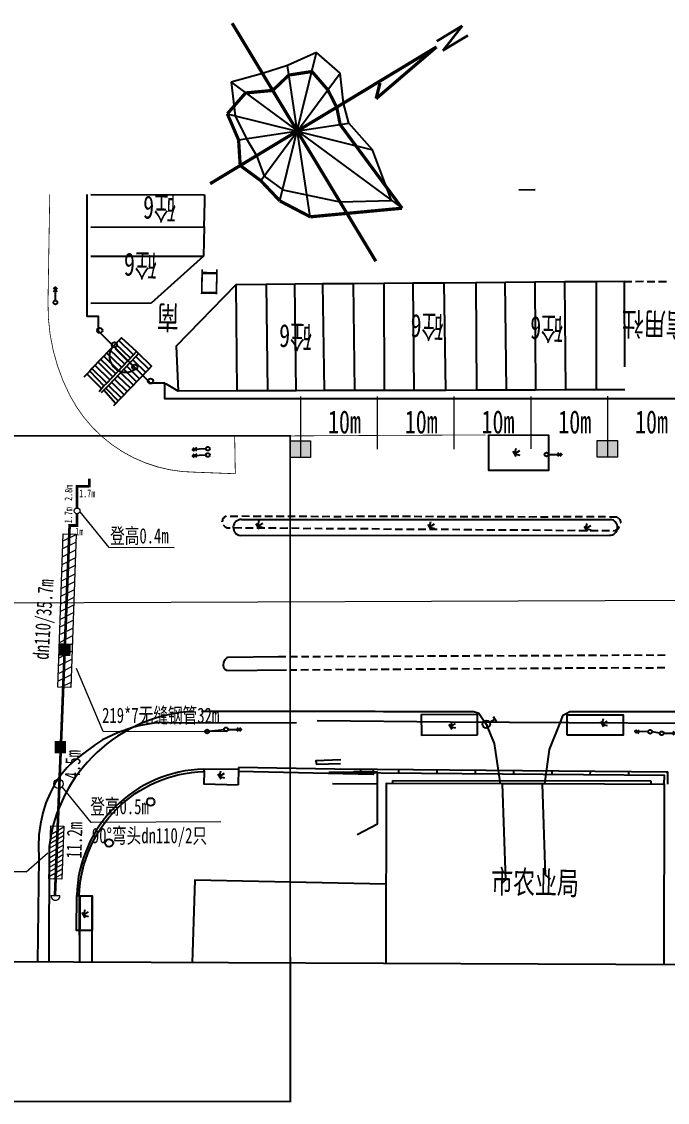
# Model space of a CAD drawing. Header units: millimetres. Extents: x 4615 to 5537, y 271 to 472.
# Drawn here: x 4917.9 to 5002, y 325.1 to 465.8 of the extents above; entities that cross this region are included whole.
import ezdxf
from ezdxf.enums import TextEntityAlignment as Align

# ---------------------------------------------------------------- set-up
doc = ezdxf.new("R2010")
doc.units = ezdxf.units.MM
doc.header["$LTSCALE"] = 1000
for name, pattern in [('6', [2.8, 1.6, -1.2]), ('X22', [10, 6, -1.2, 1.6, -1.2]), ('X5', [3, 2, -1])]:
    doc.linetypes.add(name, pattern=pattern)
doc.layers.get('0').update_dxf_attribs({"color": 6})
for name, color, linetype in [('DLSS', 6, 'Continuous'), ('FRAME', 3, 'Continuous'), ('GXYZ', 6, 'Continuous'), ('JMD', 6, 'Continuous'), ('ZBTZ', 6, 'Continuous'), ('燃气', 5, 'Continuous'), ('道路名称', 6, 'Continuous'), ('零层', 6, 'Continuous')]:
    doc.layers.add(name, color=color, linetype=linetype)
doc.styles.add('ATTR', font='romans.shx', dxfattribs={"width": 0.8, "height": 0.7})
doc.styles.add('HZ1', font='', dxfattribs={"width": 0.7})
doc.styles.get('HZ1').set_extended_font_data('SimSun')
doc.linetypes.add('1161', pattern='A,0,[149,AAA.SHX,S=0.1,R=0,X=0,Y=0],-1.6', length=1.6)

# ---------------------------------------------------------------- blocks, each defined once
blk = doc.blocks.new('gc170')
at = {"linetype": 'Continuous'}
blk.add_circle((0, 0), 0.5, dxfattribs=at)
blk = doc.blocks.new('gc133')
for p, q in [((-1, 0), (1, 0)), ((-0.8, 2.6), (0.8, 2.6)), ((0, 1), (0, 2.6))]:
    blk.add_line(p, q)
blk.add_circle((0, 0), 1)
blk = doc.blocks.new('gc013a')
at = {"linetype": 'Continuous'}
blk.add_line((0.5, 0), (4, 0), dxfattribs=at)
at = {"linetype": 'Continuous', "flags": 128}
for points in [[(2.88, 0.5), (3.38, 0), (2.88, -0.5)], [(3.5, 0.5), (4, 0), (3.5, -0.5)]]:
    blk.add_lwpolyline(points, dxfattribs=at)
blk = doc.blocks.new('gc124')
for p, q in [((-1, 1), (0, 0)), ((-0.8, 0), (0.8, 0)), ((0, 0), (0, 1.6)), ((0, 0), (1, 1))]:
    blk.add_line(p, q)

msp = doc.modelspace()

# ---------------------------------------------------------------- hatches: boundary and pattern name
at = {"layer": '燃气', "lineweight": 15}
for color, points in [(0, [(4952.9, 409.04), (4955.55, 409.04), (4955.55, 411.22), (4952.9, 411.22)]), (2, [(4992.9, 409.08), (4995.55, 409.08), (4995.55, 411.25), (4992.9, 411.25)])]:
    msp.add_hatch(color=color, dxfattribs=at).paths.add_polyline_path(points)

# ---------------------------------------------------------------- linework, layer by layer
at = {"color": 0, "linetype": 'Continuous'}
msp.add_line((5381.42, 341.48), (4614.57, 344.56), dxfattribs=at)
at = {"layer": 'DLSS', "color": 0, "linetype": 'Continuous', "flags": 128}
msp.add_lwpolyline([(4921.58, 443.33, 0.1, 0.1, 0), (4921.35, 429.26, 0.1, 0.1, 0.125047), (4924.23, 417.08, 0.1, 0.1, 0.278008), (4940.54, 407.14, 0.1, 0.1, 0), (4945.75, 406.94, 0.1, 0.1, 0), (4945.67, 411.83, 0.1, 0.1, 0), (4978.38, 412, 0, 0, 0)], format="xyseb", dxfattribs=at)
at = {"layer": 'FRAME', "color": 0, "const_width": 0.225}
msp.add_lwpolyline([(4952.9, 411.87), (4890.54, 411.86), (4890.56, 325.18), (4952.92, 325.2)], close=True, dxfattribs=at)
msp.add_lwpolyline([(4952.9, 411.87), (4890.54, 411.86), (4890.56, 325.18), (4952.92, 325.2)], close=True, dxfattribs=at)
at = {"layer": 'JMD', "color": 0}
for p, q in [((4941.72, 442.45, 6.09), (4941.67, 439.04, 6.09)), ((4941.68, 439.1, 6.09), (4941.62, 435.29, 6.09)), ((4941.67, 439.04, 6.09), (4941.68, 439.1, 6.09)), ((4941.62, 435.29, 6.09), (4934.78, 429.17, 6.09)), ((4934.78, 429.17, 6.09), (4926.92, 429.13, 6.09)), ((4944.07, 400.74, -59.98), (4944.16, 401.18, -59.98)), ((4944.22, 401.17, -59.98), (4944.39, 401.37, -59.98)), ((4944.45, 401.35, -59.98), (4944.59, 401.44, -59.98)), ((4945.09, 401.43, -59.98), (4946.07, 401.42, -59.98)), ((4946.6, 401.44, -59.98), (4947.59, 401.43, -59.98)), ((4948.08, 401.42, -59.98), (4949.1, 401.43, -59.98)), ((4949.6, 401.43, -59.98), (4950.58, 401.41, -59.98)), ((4951.07, 401.41, -59.98), (4952.1, 401.42, -59.98)), ((4952.59, 401.41, -59.98), (4953.57, 401.4, -59.98)), ((4954.07, 401.4, -59.98), (4955.09, 401.41, -59.98)), ((4955.58, 401.4, -59.98), (4956.57, 401.39, -59.98)), ((4957.06, 401.39, -59.98), (4958.08, 401.4, -59.98)), ((4958.58, 401.39, -59.98), (4959.56, 401.38, -59.98)), ((4960.09, 401.4, -59.98), (4961.08, 401.39, -59.98)), ((4961.55, 401.42, -59.98), (4962.57, 401.43, -59.98)), ((4963.06, 401.42, -59.98), (4964.05, 401.41, -59.98)), ((4964.54, 401.41, -59.98), (4965.56, 401.42, -59.98)), ((4966.06, 401.41, -59.98), (4967.04, 401.4, -59.98)), ((4967.53, 401.4, -59.98), (4968.56, 401.41, -59.98)), ((4969.05, 401.4, -59.98), (4970.03, 401.39, -59.98)), ((4970.53, 401.38, -59.98), (4971.55, 401.4, -59.98)), ((4944.06, 400.68, -59.98), (4944.02, 400.76, -59.98)), ((4944.47, 399.99, -59.98), (4944.22, 400.24, -59.98)), ((4944.68, 399.87, -59.98), (4944.43, 399.97, -59.98)), ((4945.08, 399.86, -59.98), (4944.65, 399.85, -59.98)), ((4946.6, 399.86, -59.98), (4945.61, 399.88, -59.98)), ((4948.07, 399.85, -59.98), (4947.09, 399.86, -59.98)), ((4949.59, 399.85, -59.98), (4948.57, 399.84, -59.98)), ((4951.07, 399.84, -59.98), (4950.08, 399.85, -59.98)), ((4952.58, 399.84, -59.98), (4951.56, 399.83, -59.98)), ((4954.08, 399.79, -59.98), (4953.08, 399.84, -59.98)), ((4955.6, 399.8, -59.98), (4954.57, 399.78, -59.98)), ((4957.08, 399.78, -59.98), (4956.09, 399.79, -59.98)), ((4958.55, 399.76, -59.98), (4957.57, 399.77, -59.98)), ((4960.07, 399.77, -59.98), (4959.08, 399.78, -59.98)), ((4961.55, 399.75, -59.98), (4960.56, 399.76, -59.98)), ((4963.06, 399.76, -59.98), (4962.04, 399.75, -59.98)), ((4964.54, 399.74, -59.98), (4963.55, 399.75, -59.98)), ((4966.08, 399.71, -59.98), (4965.05, 399.7, -59.98)), ((4967.55, 399.69, -59.98), (4966.57, 399.7, -59.98)), ((4969.07, 399.7, -59.98), (4968.05, 399.69, -59.98)), ((4970.55, 399.68, -59.98), (4969.56, 399.69, -59.98)), ((4972.03, 399.67, -59.98), (4971.04, 399.68, -59.98)), ((4951.39, 383.12, -59.98), (4952.35, 383.15, -59.98)), ((4952.85, 383.14, -59.98), (4953.87, 383.15, -59.98)), ((4954.36, 383.15, -59.98), (4955.35, 383.13, -59.98)), ((4955.84, 383.13, -59.98), (4956.86, 383.14, -59.98)), ((4957.35, 383.13, -59.98), (4958.35, 383.18, -59.98)), ((4958.85, 383.18, -59.98), (4959.83, 383.17, -59.98)), ((4960.33, 383.16, -59.98), (4961.35, 383.17, -59.98)), ((4961.84, 383.16, -59.98), (4962.86, 383.18, -59.98)), ((4963.35, 383.17, -59.98), (4964.32, 383.2, -59.98)), ((4964.81, 383.19, -59.98), (4965.83, 383.2, -59.98)), ((4966.33, 383.2, -59.98), (4967.35, 383.21, -59.98)), ((4967.84, 383.2, -59.98), (4968.83, 383.19, -59.98)), ((4969.32, 383.18, -59.98), (4970.32, 383.23, -59.98)), ((4970.81, 383.23, -59.98), (4971.83, 383.24, -59.98)), ((4959.78, 381.42, -59.98), (4958.79, 381.43, -59.98)), ((4964.27, 381.45, -59.98), (4963.3, 381.42, -59.98)), ((4965.78, 381.46, -59.98), (4964.76, 381.44, -59.98)), ((4967.3, 381.46, -59.98), (4966.27, 381.45, -59.98)), ((4968.75, 381.48, -59.98), (4967.79, 381.45, -59.98)), ((4970.27, 381.49, -59.98), (4969.25, 381.48, -59.98)), ((4971.78, 381.49, -59.98), (4970.76, 381.48, -59.98)), ((4953.78, 381.38, -59.98), (4952.81, 381.36, -59.98)), ((4955.29, 381.39, -59.98), (4954.27, 381.38, -59.98)), ((4956.81, 381.39, -59.98), (4955.79, 381.38, -59.98)), ((4958.29, 381.38, -59.98), (4957.3, 381.39, -59.98)), ((4961.3, 381.42, -59.98), (4960.27, 381.41, -59.98)), ((4962.77, 381.41, -59.98), (4961.79, 381.42, -59.98)), ((4962.05, 368.45), (4962.02, 367.99)), ((4967.01, 368.41), (4967.01, 367.92)), ((4972, 368.34), (4972.01, 367.91))]:
    msp.add_line(p, q, dxfattribs=at)
at = {"layer": 'JMD'}
for p, q in [((4941.74, 443.25, 6.09), (4941.72, 442.45, 6.09)), ((4996.45, 431.97, 6.09), (4997.41, 431.99, 6.09)), ((4997.9, 431.99, 6.09), (4998.93, 432, 6.09)), ((4999.42, 431.99, 6.09), (5000.4, 431.98, 6.09)), ((5000.9, 431.98, 6.09), (5001.92, 431.99, 6.09)), ((4972.04, 401.39, -59.98), (4973.03, 401.38, -59.98)), ((4973.56, 401.39, -59.98), (4974.54, 401.38, -59.98)), ((4975.04, 401.38, -59.98), (4976.06, 401.39, -59.98)), ((4976.55, 401.38, -59.98), (4977.54, 401.37, -59.98)), ((4978.03, 401.37, -59.98), (4979.05, 401.38, -59.98)), ((4979.54, 401.37, -59.98), (4980.53, 401.36, -59.98)), ((4981.02, 401.36, -59.98), (4982.04, 401.37, -59.98)), ((4982.54, 401.36, -59.98), (4983.52, 401.35, -59.98)), ((4984.01, 401.35, -59.98), (4985.04, 401.36, -59.98)), ((4985.53, 401.35, -59.98), (4986.51, 401.34, -59.98)), ((4987.04, 401.36, -59.98), (4988.01, 401.38, -59.98)), ((4988.5, 401.38, -59.98), (4989.49, 401.36, -59.98)), ((4990.02, 401.38, -59.98), (4991, 401.37, -59.98)), ((4991.49, 401.36, -59.98), (4992.52, 401.38, -59.98)), ((4993.01, 401.37, -59.98), (4993.99, 401.36, -59.98)), ((4994.49, 401.35, -59.98), (4995.44, 401.32, -59.98)), ((4995.47, 401.34, -59.98), (4995.84, 400.97, -59.98)), ((4995.58, 399.74, -59.98), (4995.14, 399.48, -59.98)), ((4995.76, 400.09, -59.98), (4995.58, 399.74, -59.98)), ((4995.84, 400.97, -59.98), (4995.98, 400.56, -59.98)), ((4995.98, 400.56, -59.98), (4995.94, 400.54, -59.98)), ((4973.54, 399.67, -59.98), (4972.56, 399.68, -59.98)), ((4975.02, 399.65, -59.98), (4974.03, 399.67, -59.98)), ((4976.56, 399.62, -59.98), (4975.51, 399.65, -59.98)), ((4978.03, 399.61, -59.98), (4977.05, 399.62, -59.98)), ((4979.55, 399.61, -59.98), (4978.53, 399.6, -59.98)), ((4981.03, 399.6, -59.98), (4980.04, 399.61, -59.98)), ((4982.54, 399.6, -59.98), (4981.52, 399.59, -59.98)), ((4984.02, 399.58, -59.98), (4983.03, 399.6, -59.98)), ((4985.5, 399.57, -59.98), (4984.51, 399.58, -59.98)), ((4987.01, 399.57, -59.98), (4986.03, 399.58, -59.98)), ((4988.51, 399.52, -59.98), (4987.51, 399.57, -59.98)), ((4990.03, 399.53, -59.98), (4989.01, 399.52, -59.98)), ((4991.51, 399.51, -59.98), (4990.52, 399.52, -59.98)), ((4993.02, 399.51, -59.98), (4992, 399.5, -59.98)), ((4994.5, 399.5, -59.98), (4993.51, 399.51, -59.98)), ((4995.14, 399.48, -59.98), (4994.99, 399.49, -59.98)), ((4972.33, 383.23, -59.98), (4973.31, 383.22, -59.98)), ((4973.81, 383.21, -59.98), (4974.83, 383.23, -59.98)), ((4975.32, 383.22, -59.98), (4976.31, 383.21, -59.98)), ((4976.81, 383.26, -59.98), (4977.8, 383.25, -59.98)), ((4978.29, 383.25, -59.98), (4979.31, 383.26, -59.98)), ((4979.81, 383.25, -59.98), (4980.79, 383.24, -59.98)), ((4981.32, 383.26, -59.98), (4982.31, 383.24, -59.98)), ((4982.78, 383.28, -59.98), (4983.8, 383.29, -59.98)), ((4984.29, 383.28, -59.98), (4985.28, 383.27, -59.98)), ((4985.81, 383.29, -59.98), (4986.79, 383.27, -59.98)), ((4987.29, 383.27, -59.98), (4988.31, 383.28, -59.98)), ((4988.8, 383.27, -59.98), (4989.76, 383.3, -59.98)), ((4990.29, 383.32, -59.98), (4991.28, 383.31, -59.98)), ((4991.77, 383.3, -59.98), (4992.79, 383.31, -59.98)), ((4993.29, 383.31, -59.98), (4994.27, 383.29, -59.98)), ((4994.8, 383.31, -59.98), (4995.76, 383.34, -59.98)), ((4996.26, 383.33, -59.98), (4997.28, 383.34, -59.98)), ((4997.77, 383.34, -59.98), (4998.76, 383.32, -59.98)), ((4999.29, 383.34, -59.98), (5000.27, 383.33, -59.98)), ((5000.76, 383.32, -59.98), (5001.77, 383.37, -59.98)), ((4973.24, 381.51, -59.98), (4972.28, 381.49, -59.98)), ((4974.75, 381.52, -59.98), (4973.77, 381.53, -59.98)), ((4976.27, 381.52, -59.98), (4975.25, 381.51, -59.98)), ((4977.75, 381.51, -59.98), (4976.76, 381.52, -59.98)), ((4979.24, 381.55, -59.98), (4978.26, 381.56, -59.98)), ((4980.76, 381.55, -59.98), (4979.73, 381.54, -59.98)), ((4982.27, 381.56, -59.98), (4981.25, 381.55, -59.98)), ((4983.73, 381.58, -59.98), (4982.76, 381.55, -59.98)), ((4985.24, 381.58, -59.98), (4984.22, 381.57, -59.98)), ((4986.76, 381.59, -59.98), (4985.73, 381.58, -59.98)), ((4988.23, 381.57, -59.98), (4987.25, 381.58, -59.98)), ((4989.73, 381.61, -59.98), (4988.71, 381.6, -59.98)), ((4991.24, 381.62, -59.98), (4990.22, 381.61, -59.98)), ((4992.72, 381.6, -59.98), (4991.73, 381.61, -59.98)), ((4994.23, 381.61, -59.98), (4993.21, 381.6, -59.98)), ((4995.73, 381.65, -59.98), (4994.71, 381.64, -59.98)), ((4997.21, 381.63, -59.98), (4996.22, 381.64, -59.98)), ((4998.72, 381.64, -59.98), (4997.74, 381.65, -59.98)), ((5000.24, 381.64, -59.98), (4999.21, 381.63, -59.98)), ((5001.69, 381.66, -59.98), (5000.71, 381.67, -59.98)), ((4977, 368.33), (4977, 367.84)), ((4981.99, 368.26), (4982, 367.83)), ((4986.99, 368.25), (4986.98, 367.76)), ((4991.97, 368.18), (4991.94, 367.73)), ((4996.97, 368.17), (4996.97, 367.68)), ((5001.96, 368.1), (5001.95, 367.95))]:
    msp.add_line(p, q, dxfattribs=at)
at = {"layer": 'JMD', "color": 0, "linetype": 'Continuous'}
for p, q in [((4936.19, 367.43, 5.94), (4936.19, 367.43, 5.94)), ((4936.66, 367.59, 5.94), (4936.66, 367.59, 5.94)), ((4937.14, 367.75, 5.94), (4937.14, 367.75, 5.94)), ((4937.17, 367.42, 5.94), (4937.17, 367.42, 5.94)), ((4937.62, 367.88, 5.94), (4937.62, 367.88, 5.94)), ((4937.65, 367.56, 5.94), (4937.65, 367.56, 5.94)), ((4938.11, 368.01, 5.94), (4938.11, 368.01, 5.94)), ((4938.14, 367.68, 5.94), (4938.14, 367.68, 5.94)), ((4938.59, 368.12, 5.94), (4938.59, 368.12, 5.94)), ((4938.62, 367.79, 5.94), (4938.62, 367.79, 5.94)), ((4939.08, 368.21, 5.94), (4939.08, 368.21, 5.94)), ((4939.11, 367.89, 5.94), (4939.11, 367.89, 5.94)), ((4939.58, 368.29, 5.94), (4939.58, 368.29, 5.94)), ((4939.61, 367.97, 5.94), (4939.61, 367.97, 5.94)), ((4940.07, 368.36, 5.94), (4940.07, 368.36, 5.94)), ((4940.1, 368.04, 5.94), (4940.1, 368.04, 5.94)), ((4940.57, 368.41, 5.94), (4940.57, 368.41, 5.94)), ((4940.6, 368.09, 5.94), (4940.6, 368.09, 5.94)), ((4941.07, 368.44, 5.94), (4941.07, 368.44, 5.94)), ((4941.1, 368.12, 5.94), (4941.1, 368.12, 5.94)), ((4941.57, 368.47, 5.94), (4941.57, 368.47, 5.94)), ((4941.6, 368.14, 5.94), (4941.6, 368.14, 5.94)), ((4933.48, 366.15, 5.94), (4933.48, 366.15, 5.94)), ((4933.92, 366.4, 5.94), (4933.92, 366.4, 5.94)), ((4933.96, 366.05, 5.94), (4933.96, 366.05, 5.94)), ((4934.36, 366.63, 5.94), (4934.36, 366.63, 5.94)), ((4934.4, 366.28, 5.94), (4934.4, 366.28, 5.94)), ((4934.81, 366.85, 5.94), (4934.81, 366.85, 5.94)), ((4934.85, 366.51, 5.94), (4934.85, 366.51, 5.94)), ((4935.27, 367.06, 5.94), (4935.27, 367.06, 5.94)), ((4935.3, 366.72, 5.94), (4935.3, 366.72, 5.94)), ((4935.73, 367.25, 5.94), (4935.73, 367.25, 5.94)), ((4935.76, 366.91, 5.94), (4935.76, 366.91, 5.94)), ((4936.22, 367.1, 5.94), (4936.22, 367.1, 5.94)), ((4936.7, 367.26, 5.94), (4936.7, 367.26, 5.94)), ((4931.43, 364.73, 5.94), (4931.43, 364.73, 5.94)), ((4931.82, 365.04, 5.94), (4931.82, 365.04, 5.94)), ((4931.87, 364.67, 5.94), (4931.87, 364.67, 5.94)), ((4932.22, 365.34, 5.94), (4932.22, 365.34, 5.94)), ((4932.27, 364.97, 5.94), (4932.27, 364.97, 5.94)), ((4932.64, 365.62, 5.94), (4932.64, 365.62, 5.94)), ((4932.68, 365.26, 5.94), (4932.68, 365.26, 5.94)), ((4933.06, 365.89, 5.94), (4933.06, 365.89, 5.94)), ((4933.1, 365.54, 5.94), (4933.1, 365.54, 5.94)), ((4933.52, 365.8, 5.94), (4933.52, 365.8, 5.94)), ((4929.95, 363.39, 5.94), (4929.95, 363.39, 5.94)), ((4930.3, 363.74, 5.94), (4930.3, 363.74, 5.94)), ((4930.37, 363.36, 5.94), (4930.37, 363.36, 5.94)), ((4930.67, 364.08, 5.94), (4930.67, 364.08, 5.94)), ((4930.73, 363.7, 5.94), (4930.73, 363.7, 5.94)), ((4931.04, 364.41, 5.94), (4931.04, 364.41, 5.94)), ((4931.1, 364.04, 5.94), (4931.1, 364.04, 5.94)), ((4931.48, 364.36, 5.94), (4931.48, 364.36, 5.94)), ((4928.63, 361.88, 5.94), (4928.63, 361.88, 5.94)), ((4928.94, 362.28, 5.94), (4928.94, 362.28, 5.94)), ((4929.03, 361.87, 5.94), (4929.03, 361.87, 5.94)), ((4929.27, 362.66, 5.94), (4929.27, 362.66, 5.94)), ((4929.35, 362.26, 5.94), (4929.35, 362.26, 5.94)), ((4929.6, 363.03, 5.94), (4929.6, 363.03, 5.94)), ((4929.68, 362.63, 5.94), (4929.68, 362.63, 5.94)), ((4930.02, 363, 5.94), (4930.02, 363, 5.94)), ((4927.77, 360.66, 5.94), (4927.77, 360.66, 5.94)), ((4928.04, 361.08, 5.94), (4928.04, 361.08, 5.94)), ((4928.15, 360.66, 5.94), (4928.15, 360.66, 5.94)), ((4928.33, 361.48, 5.94), (4928.33, 361.48, 5.94)), ((4928.43, 361.07, 5.94), (4928.43, 361.07, 5.94)), ((4928.73, 361.47, 5.94), (4928.73, 361.47, 5.94)), ((4926.79, 358.91, 5.94), (4926.79, 358.91, 5.94)), ((4927.02, 359.36, 5.94), (4927.02, 359.36, 5.94)), ((4927.15, 358.92, 5.94), (4927.15, 358.92, 5.94)), ((4927.25, 359.8, 5.94), (4927.25, 359.8, 5.94)), ((4927.38, 359.37, 5.94), (4927.38, 359.37, 5.94)), ((4927.5, 360.23, 5.94), (4927.5, 360.23, 5.94)), ((4927.63, 359.81, 5.94), (4927.63, 359.81, 5.94)), ((4927.88, 360.23, 5.94), (4927.88, 360.23, 5.94)), ((4926.2, 357.54, 5.94), (4926.2, 357.54, 5.94)), ((4926.38, 358, 5.94), (4926.38, 358, 5.94)), ((4926.55, 357.55, 5.94), (4926.55, 357.55, 5.94)), ((4926.58, 358.46, 5.94), (4926.58, 358.46, 5.94)), ((4926.74, 358.02, 5.94), (4926.74, 358.02, 5.94)), ((4926.94, 358.47, 5.94), (4926.94, 358.47, 5.94)), ((4925.73, 356.11, 5.94), (4925.73, 356.11, 5.94)), ((4925.87, 356.59, 5.94), (4925.87, 356.59, 5.94)), ((4926.03, 357.07, 5.94), (4926.03, 357.07, 5.94)), ((4926.07, 356.13, 5.94), (4926.07, 356.13, 5.94)), ((4926.21, 356.61, 5.94), (4926.21, 356.61, 5.94)), ((4926.37, 357.08, 5.94), (4926.37, 357.08, 5.94)), ((4925.48, 355.14, 5.94), (4925.48, 355.14, 5.94)), ((4925.6, 355.63, 5.94), (4925.6, 355.63, 5.94)), ((4925.82, 355.16, 5.94), (4925.82, 355.16, 5.94)), ((4925.93, 355.65, 5.94), (4925.93, 355.65, 5.94)), ((4925.23, 353.67, 5.94), (4925.23, 353.67, 5.94)), ((4925.3, 354.16, 5.94), (4925.3, 354.16, 5.94)), ((4925.38, 354.65, 5.94), (4925.38, 354.65, 5.94)), ((4925.55, 353.69, 5.94), (4925.55, 353.69, 5.94)), ((4925.63, 354.18, 5.94), (4925.63, 354.18, 5.94)), ((4925.72, 354.68, 5.94), (4925.72, 354.68, 5.94)), ((4925.1, 352.17, 5.94), (4925.1, 352.17, 5.94)), ((4925.13, 352.67, 5.94), (4925.13, 352.67, 5.94)), ((4925.17, 353.17, 5.94), (4925.17, 353.17, 5.94)), ((4925.42, 352.19, 5.94), (4925.42, 352.19, 5.94)), ((4925.45, 352.69, 5.94), (4925.45, 352.69, 5.94)), ((4925.5, 353.19, 5.94), (4925.5, 353.19, 5.94))]:
    msp.add_line(p, q, dxfattribs=at)
at = {"layer": 'JMD', "linetype": 'X5'}
for p, q in [((4980.52, 366.56), (4980.94, 354.07)), ((4986.17, 354.68), (4985.79, 366.55))]:
    msp.add_line(p, q, dxfattribs=at)
at = {"layer": 'JMD', "linetype": 'Continuous'}
for p, q in [((4980.52, 366.56), (4980.52, 366.56)), ((4985.79, 366.55), (4985.79, 366.55)), ((4980.94, 354.07), (4980.4, 353.49)), ((4986.17, 354.68), (4986.76, 354.13))]:
    msp.add_line(p, q, dxfattribs=at)
at = {"layer": 'JMD'}
for points, elevation in [([(4984.82, 443.93), (4982.68, 443.87)], 6.09), ([(4996.49, 420.88), (4996.45, 431.97), (4992.74, 431.95), (4989.85, 431.94)], 6.09), ([(4992.74, 431.95), (4992.74, 427.13)], 6.09), ([(4992.74, 427.13), (4992.74, 417.86)], 6.09), ([(4988.98, 372.9), (4988.97, 375.55), (4996.28, 375.55), (4996.28, 372.91), (4988.98, 372.9)], 5.83), ([(5001.05, 373.17), (5000.05, 373.31)], 5.96)]:
    msp.add_lwpolyline(points, dxfattribs=dict(at, elevation=elevation))
at = {"layer": 'JMD', "color": 0}
for points, elevation in [([(4989.85, 431.94), (4988.68, 431.93), (4984.75, 431.88), (4980.91, 431.83), (4977.07, 431.79), (4972.96, 431.78), (4968.87, 431.74), (4965.12, 431.7), (4961.16, 431.69), (4957.11, 431.67), (4953.51, 431.62), (4949.77, 431.58), (4945.87, 431.55), (4945.83, 431.53), (4938.04, 423.54), (4938.31, 417.7)], 6.09), ([(4945.98, 417.72), (4945.87, 431.55)], 6.09), ([(4929.91, 415.81), (4930.87, 416.81), (4934.48, 420.57), (4934.84, 420.94), (4933.16, 422.59), (4932.86, 422.85), (4930.93, 424.65), (4930.56, 424.28), (4927.08, 420.64), (4926.78, 420.31), (4926, 419.53)], -60.22), ([(4932.09, 421.99), (4930.16, 423.88)], -60.22), ([(4932.47, 422.42), (4930.56, 424.28)], -60.22), ([(4928, 417.64), (4928.34, 418.05), (4928.64, 418.38), (4929.01, 418.75), (4932.47, 422.42), (4932.86, 422.85)], -60.22), ([(4933.16, 422.59), (4932.79, 422.22), (4929.24, 418.45), (4928.87, 418.08), (4928.63, 417.83), (4928.26, 417.46)], -60.22), ([(4930.55, 420.37), (4928.62, 422.26)], -60.22), ([(4930.93, 420.8), (4929.02, 422.65)], -60.22), ([(4931.34, 421.19), (4929.41, 423.08)], -60.22), ([(4930.08, 423.26), (4931.73, 421.6)], -60.22), ([(4929.39, 419.18), (4927.48, 421.03)], -60.22), ([(4929.8, 419.57), (4927.87, 421.46)], -60.22), ([(4930.14, 419.98), (4928.24, 421.83)], -60.22), ([(4931.62, 420.97), (4933.27, 419.3)], -60.22), ([(4932, 421.4), (4933.69, 419.75)], -60.22), ([(4932.41, 421.79), (4934.09, 420.14)], -60.22), ([(4932.79, 422.22), (4934.48, 420.57)], -60.22), ([(4928.34, 418.05), (4926.41, 419.94)], -60.22), ([(4926.78, 420.31), (4928.64, 418.38)], -60.22), ([(4929.01, 418.75), (4927.08, 420.64)], -60.22), ([(4930.41, 419.7), (4932.08, 418.09)], -60.22), ([(4930.8, 420.12), (4932.48, 418.48)], -60.22), ([(4931.24, 420.54), (4932.86, 418.91)], -60.22), ([(4928.87, 418.08), (4930.49, 416.42)], -60.22), ([(4929.24, 418.45), (4930.87, 416.81)], -60.22), ([(4929.63, 418.87), (4931.25, 417.24)], -60.22), ([(4930.03, 419.27), (4931.66, 417.64)], -60.22), ([(4996.51, 417.86), (4992.74, 417.86), (4988.83, 417.85), (4984.84, 417.83), (4981.07, 417.82), (4977.17, 417.81), (4973.18, 417.8), (4968.99, 417.79), (4965.13, 417.78), (4961.33, 417.77), (4957.33, 417.76), (4953.68, 417.75), (4949.93, 417.73), (4945.98, 417.72), (4938.31, 417.7), (4936.78, 418.61), (4936.69, 418.62)], 6.09), ([(4930.16, 416.08), (4928.63, 417.83)], -60.22), ([(4946.56, 400.98), (4994.62, 401)], 5.6), ([(4951.43, 383.11), (4944.79, 383.02), (4944.63, 382.97), (4944.38, 382.72), (4944.23, 382.39), (4944.15, 381.95), (4944.25, 381.61), (4944.38, 381.49), (4944.59, 381.37), (4944.82, 381.31), (4952.41, 381.4)], -59.98), ([(4953.72, 374.5), (4937.43, 374.45), (4936.65, 374.53), (4935.12, 374.45), (4933.34, 374.14), (4932.36, 373.89), (4930.42, 373.19), (4928.46, 372.27), (4927.54, 371.67), (4925.65, 370.3), (4924.71, 369.5), (4923.8, 368.62), (4923.04, 367.67), (4922.23, 366.55), (4921.62, 365.35), (4921.08, 364.1), (4920.69, 362.78), (4920.36, 361.36), (4920.14, 359.9), (4920.1, 358.4), (4920.17, 356.88), (4919.99, 343.33)], -53.95), ([(4956.42, 374.8), (4973.74, 374.65), (5020.08, 374.35), (5026.65, 374.32)], -59.98), ([(4977.3, 372.92), (4977.29, 375.57), (4969.98, 375.55), (4969.99, 372.91), (4977.3, 372.92)], 5.79), ([(4942.32, 373.4), (4944.29, 373.62)], 5.91), ([(4959.48, 369.68), (4956.25, 369.57), (4956.33, 369.1), (4959.45, 369.22)], -59.98)]:
    msp.add_lwpolyline(points, dxfattribs=dict(at, elevation=elevation))
for points, elevation in [([(4946.43, 398.9), (4994.48, 398.93, 0.962661), (4994.62, 401)], 5.65), ([(4941.36, 376.01), (4959.7, 376, -0.000979), (4976.83, 375.97), (4977.49, 375.78), (4978.44, 374.32), (4979.49, 371.8), (4980.27, 366.56)], 5.74)]:
    msp.add_lwpolyline(points, format="xyb", dxfattribs=dict(at, elevation=elevation))
at = {"layer": 'JMD'}
msp.add_lwpolyline([(5061.95, 375.92), (5061.95, 375.92), (5061.95, 375.92), (5061.95, 375.92), (5061.95, 375.92), (5061.95, 375.92), (5043.79, 375.89), (5024.66, 375.93), (4989.32, 375.95), (4988.39, 375.42), (4988.14, 374.79), (4986.64, 371.03), (4986.04, 366.55)], dxfattribs=at)
at = {"layer": 'JMD', "color": 0, "linetype": 'Continuous', "elevation": 5.94, "flags": 128}
msp.add_lwpolyline([(4925.42, 351.99, -0.399032), (4941.68, 368.15), (4941.67, 368.47, 0.399176), (4925.09, 352), (4925.42, 351.99)], format="xyb", dxfattribs=at)
at = {"layer": 'JMD', "color": 0, "linetype": 'Continuous', "flags": 128}
for points, elevation in [([(4963.73, 368.42), (4963.73, 367.79), (4946.15, 368.16)], 5.93), ([(4961.62, 359.97), (4964.27, 361.36), (4964.28, 366.53), (4958.42, 366.55)], 6.13), ([(4980.52, 366.56), (4980.52, 366.56), (4965.41, 366.59), (4965.36, 343.15)], 6.1), ([(4927.09, 343.3), (4927.09, 351.98)], 6.45)]:
    msp.add_lwpolyline(points, dxfattribs=dict(at, elevation=elevation))
at = {"layer": 'JMD', "color": 0, "linetype": 'X5', "flags": 128}
for points, elevation in [([(4946.16, 368.67), (4946.16, 368.5)], 5.93), ([(4963.73, 368.38), (4946.16, 368.67)], 5.93), ([(4964.28, 366.53), (4964.26, 368.13), (4957.93, 368.05)], 6.13), ([(4966.28, 366.59), (4966.28, 367), (4999.87, 366.95), (4999.87, 366.49)], 6.16), ([(4925.42, 351.99), (4925.4, 346.83)], 14.22), ([(4925.5, 343.31), (4925.55, 351.98), (4927.09, 351.98)], 6.45)]:
    msp.add_lwpolyline(points, dxfattribs=dict(at, elevation=elevation))
at = {"layer": 'JMD', "color": 0}
for points in [[(5001.63, 366.49), (5001.65, 367.63), (4959.47, 368.01)], [(5002.09, 366.5), (5002.11, 368.09), (4959.49, 368.47)]]:
    msp.add_lwpolyline(points, dxfattribs=at)
at = {"layer": 'JMD', "linetype": 'Continuous', "elevation": 6.13, "flags": 128}
msp.add_lwpolyline([(5001.62, 343), (5001.67, 366.49), (4986.04, 366.55), (4985.79, 366.55), (4980.52, 366.56)], dxfattribs=at)
at = {"layer": 'JMD', "color": 0, "linetype": 'Continuous', "flags": 128}
msp.add_lwpolyline([(4965.38, 353.5), (4940.48, 354.02), (4940.14, 343.25)], dxfattribs=at)
at = {"layer": 'JMD', "color": 0, "linetype": 'Continuous'}
for centre in [(4928.1, 425.61, 5.96), (4930, 423.72, 6.05), (4932.67, 420.83, 6), (4934.71, 419.01, 6.02)]:
    msp.add_circle(centre, 0.335, dxfattribs=at)
at = {"layer": 'JMD', "color": 0, "linetype": '6', "ltscale": 0.5}
msp.add_arc((4931.43, 422.24, 0.3), 2.08, 139.3909, 310.5593, dxfattribs=at)
at = {"layer": 'JMD', "color": 0}
for centre, radius, start, end in [((4946.53, 399.94, 5.65), 1.04, 88.3523, 263.9928), ((4941.41, 355.98, 5.61), 20.06, 93.0499, 173.1408)]:
    msp.add_arc(centre, radius, start, end, dxfattribs=at)
at = {"layer": 'ZBTZ', "color": 0, "linetype": '1161', "flags": 128}
for points, elevation in [([(4941.67, 368.47), (4941.68, 368.15), (4941.64, 366.54), (4946.12, 366.44)], 5.94), ([(4941.67, 368.47), (4946.16, 368.5), (4946.12, 366.44)], 5.94), ([(4925.09, 352), (4927.11, 351.99), (4927.1, 347.44), (4925.08, 347.45), (4925.09, 352)], 5.98)]:
    msp.add_lwpolyline(points, dxfattribs=dict(at, elevation=elevation))
at = {"layer": '燃气', "color": 0, "lineweight": 15}
for p, q in [((4954.23, 417.01), (4954.23, 410.17)), ((4964.23, 416.98), (4964.23, 410.15)), ((4954.23, 411.22), (4954.23, 409.04)), ((4929.32, 397.32), (4925.53, 401.97)), ((4924.98, 398.98), (4923.3, 398.14)), ((4924.94, 396.97), (4923.25, 396.13)), ((4924.95, 397.98), (4923.26, 397.14)), ((4937.77, 397.28), (4929.32, 397.32)), ((4924.93, 395.98), (4923.25, 395.14)), ((4924.89, 394.98), (4923.21, 394.14)), ((4924.79, 392.85), (4923.1, 392.01)), ((4924.83, 393.85), (4923.15, 393.01)), ((4924.76, 391.83), (4923.08, 390.99)), ((4924.7, 390.82), (4923.02, 389.98)), ((4924.61, 388.81), (4922.92, 387.97)), ((4924.67, 389.82), (4922.99, 388.98)), ((4924.57, 387.81), (4922.89, 386.97)), ((4924.55, 385.81), (4922.87, 384.97)), ((4924.61, 386.83), (4922.92, 385.99)), ((4924.52, 384.81), (4922.83, 383.97)), ((4924.43, 383.77), (4922.75, 382.93)), ((4924.39, 382.77), (4922.71, 381.93)), ((4924.43, 381.78), (4922.75, 380.94)), ((4928.52, 373.38), (4925.07, 381.59)), ((4924.38, 380.77), (4922.69, 379.93)), ((4924.34, 379.77), (4923.08, 379.15)), ((4944.65, 373.32), (4928.52, 373.38)), ((4926.98, 361.5), (4923.19, 366.16)), ((4921.68, 359.34), (4923.39, 360.34)), ((4921.7, 359.96), (4923.41, 360.96)), ((4943.88, 361.6), (4926.98, 361.5)), ((4921.64, 358.23), (4923.36, 359.23)), ((4921.67, 358.85), (4923.38, 359.85)), ((4918.52, 355.11), (4921.32, 357.59)), ((4921.58, 356.96), (4923.3, 357.96)), ((4921.61, 357.58), (4923.32, 358.58)), ((4921.52, 355.11), (4923.24, 356.11)), ((4921.56, 355.72), (4923.28, 356.72)), ((4921.58, 356.33), (4923.3, 357.34)), ((4918.52, 355.11), (4902.07, 355.11)), ((4921.5, 354.49), (4923.21, 355.5)), ((4922.06, 354.18), (4923.19, 354.83)), ((4921.75, 352.02), (4922.9, 352.02))]:
    msp.add_line(p, q, dxfattribs=at)
at = {"layer": '燃气', "color": 7, "lineweight": 15}
for p, q in [((4974.23, 417), (4974.23, 410.16)), ((4984.23, 417.02), (4984.23, 410.18)), ((4994.23, 417.04), (4994.23, 410.21))]:
    msp.add_line(p, q, dxfattribs=at)
at = {"layer": '燃气', "color": 2, "lineweight": 15}
msp.add_line((4994.23, 411.25), (4994.23, 409.08), dxfattribs=at)
at = {"layer": '燃气', "color": 0, "linetype": 'X22', "lineweight": 15, "ltscale": 0.3}
msp.add_line((4913.22, 390.14), (5074.05, 390.69), dxfattribs=at)
at = {"layer": '燃气', "color": 0, "lineweight": 15}
for points in [[(4952.9, 411.22), (4955.55, 411.22), (4955.55, 409.04), (4952.9, 409.04)], [(4923.33, 399.13), (4925.04, 399.07), (4924.32, 379.09), (4922.61, 379.15)], [(4921.74, 361.1), (4923.43, 361.04), (4923.15, 354.13), (4921.47, 354.2)]]:
    msp.add_lwpolyline(points, close=True, dxfattribs=at)
at = {"layer": '燃气', "color": 2, "lineweight": 15}
msp.add_lwpolyline([(4992.9, 411.25), (4995.55, 411.25), (4995.55, 409.08), (4992.9, 409.08)], close=True, dxfattribs=at)
at = {"layer": '燃气', "color": 0, "lineweight": 15}
for points, const_width in [([(4926.67, 405.32), (4924.97, 405.32)], 0.35), ([(4925.12, 405.28), (4925.12, 402.48)], 0.35), ([(4926.75, 406.32), (4926.75, 405.15)], 0.35), ([(4925.12, 401.72), (4925.12, 400.02)], 0.35), ([(4924.17, 400.28), (4922.26, 352.02)], 0.35), ([(4924.98, 400.2), (4923.98, 400.2)], 0.35), ([(4923.58, 384.83), (4923.52, 383.22)], 1.5), ([(4922.96, 372.13), (4922.96, 370.51)], 1.5)]:
    msp.add_lwpolyline(points, dxfattribs=dict(at, const_width=const_width))
for centre, radius in [((4925.14, 402.1), 0.371), ((4922.73, 366.56), 0.612)]:
    msp.add_circle(centre, radius, dxfattribs=at)
msp.add_arc((4922.32, 351.98), 0.586, 176.2529, 3.6393, dxfattribs=at)
at = {"layer": '道路名称', "linetype": 'Continuous'}
for p, q in [((4951.57, 442.46), (4956.35, 461.81)), ((4956.35, 461.81), (4952.53, 460.12)), ((4959.39, 459.12), (4956.35, 461.81)), ((4949.29, 459.07), (4945.2, 457.92)), ((4949.07, 445.11), (4959.39, 459.12)), ((4952.53, 460.12), (4949.29, 459.07)), ((4955.52, 440.4), (4952.53, 460.12)), ((4959.84, 455.2), (4959.39, 459.12)), ((4945.2, 457.92), (4967.47, 441.52)), ((4945.2, 457.92), (4945.73, 453.57)), ((4960.56, 452.59), (4959.84, 455.2)), ((4944.71, 453.82), (4963.64, 449.14)), ((4945.73, 453.57), (4947.2, 450.56)), ((4946.18, 450.41), (4960.56, 452.59)), ((4963.64, 449.14), (4960.56, 452.59)), ((4947.2, 450.56), (4948.53, 448.37)), ((4966.09, 442.54), (4963.64, 449.14)), ((4948.53, 448.37), (4949.5, 445.7)), ((4949.5, 445.7), (4951.93, 443.9)), ((4951.93, 443.9), (4959.38, 442.37)), ((4959.38, 442.37), (4966.09, 442.54))]:
    msp.add_line(p, q, dxfattribs=at)
at = {"layer": '道路名称', "color": 0, "linetype": 'Continuous', "lineweight": 70, "const_width": 0.422}
msp.add_lwpolyline([(4945.34, 465.61), (4964.06, 434.61)], dxfattribs=at)
at = {"layer": '道路名称', "linetype": 'Continuous', "lineweight": 70, "const_width": 0.422}
for points in [[(4942.47, 444.71), (4971.97, 462.53)], [(4971.97, 462.53), (4964.09, 455.78)], [(4952.72, 458.86), (4950.63, 456.86)], [(4955.74, 459.32), (4952.72, 458.86)], [(4957.79, 456.95), (4955.74, 459.32)], [(4964.09, 455.78), (4964.6, 457.83)], [(4947.09, 456.53), (4944.71, 453.82)], [(4950.63, 456.86), (4947.09, 456.53)], [(4958.96, 454.67), (4957.79, 456.95)], [(4959.41, 452.42), (4958.96, 454.67)], [(4944.71, 453.82), (4946.18, 450.41)], [(4967.47, 441.52), (4959.41, 452.42)], [(4946.18, 450.41), (4946.39, 447.08)], [(4946.39, 447.08), (4949.07, 445.11)], [(4949.07, 445.11), (4951.57, 442.46)], [(4951.57, 442.46), (4955.52, 440.4)], [(4955.52, 440.4), (4967.47, 441.52)]]:
    msp.add_lwpolyline(points, dxfattribs=at)
at = {"layer": '零层', "color": 0, "linetype": 'Continuous', "flags": 128}
for points, elevation in [([(4926.43, 443.31), (4926.43, 427.47), (4927.9, 427.47), (4927.9, 425.54), (4934.64, 418.8), (4936.53, 418.8), (4936.53, 416.74), (5068.22, 416.75), (5068.22, 418.73), (5070.11, 418.73), (5076.84, 425.47), (5076.84, 427.42), (5078.32, 427.42), (5078.32, 442.7)], 5.54), ([(4941.67, 439.04), (4926.93, 439.03)], 6.09), ([(4926.94, 435.27), (4941.62, 435.29)], 6.09), ([(4949.77, 431.58), (4949.93, 417.73)], 6.09), ([(4953.68, 417.75), (4953.51, 431.62)], 6.09), ([(4957.11, 431.67), (4957.33, 417.76)], 6.09), ([(4961.33, 417.77), (4961.16, 431.69)], 6.09), ([(4965.12, 431.7), (4965.13, 417.78)], 6.09), ([(4968.87, 431.74), (4968.99, 417.79)], 6.09), ([(4921.5, 358.38), (4921.45, 343.33)], 5.76)]:
    msp.add_lwpolyline(points, dxfattribs=dict(at, elevation=elevation))
at = {"layer": '零层', "linetype": 'Continuous', "elevation": 6.09, "flags": 128}
for points in [[(4926.92, 443.29), (4941.74, 443.25)], [(4973.18, 417.8), (4972.96, 431.78)], [(4977.07, 431.79), (4977.17, 417.81)], [(4981.07, 417.82), (4980.91, 431.83)], [(4984.75, 431.88), (4984.84, 417.83)], [(4988.83, 417.85), (4988.68, 431.93)]]:
    msp.add_lwpolyline(points, dxfattribs=at)
at = {"layer": '零层', "linetype": 'Continuous', "flags": 128}
msp.add_lwpolyline([(4978.8, 411.99), (4986.57, 411.95), (4986.55, 407.35), (4978.78, 407.38), (4978.8, 411.99)], dxfattribs=at)
at = {"layer": '零层', "color": 0, "linetype": 'Continuous'}
for centre in [(4934.73, 364.2, 6.49), (4929.31, 358.85, 6.53)]:
    msp.add_circle(centre, 0.51, dxfattribs=at)

# ---------------------------------------------------------------- block references
at = {"layer": 'GXYZ', "color": 0, "linetype": 'Continuous', "yscale": 0.4999999999998864, "zscale": 0.5}
for name, p, xscale, rotation in [('gc013a', (4922.31, 429.25), 0.4999999996761639, 90.00865956005778), ('gc170', (4922.31, 429.25), 0.5000000002556769, 300.9999999858627), ('gc013a', (4942.17, 410.2), 0.4999999998563254, 182.5715549064733), ('gc013a', (4942.17, 409.38), 0.4999999998563254, 182.5715549064733), ('gc170', (4942.17, 410.2), 0.5000000002556769, 300.9999999858627), ('gc170', (4942.17, 409.38), 0.5000000002556769, 300.9999999858627)]:
    msp.add_blockref(name, p, dxfattribs=dict(at, xscale=xscale, rotation=rotation))
at = {"layer": 'GXYZ', "linetype": 'Continuous', "yscale": 0.4999999999998864, "zscale": 0.5}
for name, xscale, rotation in [('gc170', 0.5000000002556769, 300.9999999858627), ('gc013a', 0.4999999999311003, 359.4591193038267)]:
    msp.add_blockref(name, (4986.3, 409.45), dxfattribs=dict(at, xscale=xscale, rotation=rotation))
at = {"layer": 'JMD', "color": 0, "yscale": 0.4999999999998864, "zscale": 0.5}
for name, p, xscale, rotation in [('gc124', (4948.65, 400.1), 0.5000000002556769, 300.9999999858627), ('gc124', (4971.02, 400), 0.5000000002556769, 300.9999999858627), ('gc170', (4942.07, 373.37, 5.91), 0.5000000002556769, 300.9999999858627), ('gc170', (4944.54, 373.65, 5.79), 0.5000000002556769, 300.9999999858627), ('gc170', (4944.54, 373.65), 0.5000000002556769, 300.9999999858627), ('gc013a', (4944.54, 373.65), 0.5000000001125108, 359.6825889721538)]:
    msp.add_blockref(name, p, dxfattribs=dict(at, xscale=xscale, rotation=rotation))
at = {"layer": 'JMD', "yscale": 0.4999999999998864, "zscale": 0.5}
for name, p, xscale, rotation in [('gc124', (4991.39, 399.79), 0.5000000002556769, 300.9999999858627), ('gc124', (4973.77, 374), 0.5000000002556769, 300.9999999858627), ('gc133', (4978.44, 374.32, 5.74), 0.5000000002556769, 300.9999999858627), ('gc124', (4993.52, 374.32), 0.5000000002556769, 300.9999999858627), ('gc013a', (4999.8, 373.34), 0.5000000001125108, 179.6825889721537), ('gc170', (4999.8, 373.34, 5.93), 0.5000000002556769, 300.9999999858627), ('gc170', (4999.8, 373.34), 0.5000000002556769, 300.9999999858627), ('gc170', (5001.3, 373.14, 5.96), 0.5000000002556769, 300.9999999858627), ('gc170', (5001.3, 373.14), 0.5000000002556769, 300.9999999858627), ('gc013a', (5001.3, 373.14), 0.4999999999107934, 0.3663490163959699)]:
    msp.add_blockref(name, p, dxfattribs=dict(at, xscale=xscale, rotation=rotation))
at = {"layer": 'ZBTZ', "linetype": 'Continuous', "xscale": 0.5000000002556769, "yscale": 0.4999999999998864, "rotation": 300.9999999858627}
msp.add_blockref('gc124', (4982.11, 409.54), dxfattribs=at)
at = {"layer": 'ZBTZ', "color": 0, "linetype": 'Continuous', "xscale": 0.5000000002556769, "yscale": 0.4999999999998864, "zscale": 0.5, "rotation": 300.9999999858627}
for p in [(4943.66, 367.53), (4925.96, 349.46)]:
    msp.add_blockref('gc124', p, dxfattribs=at)

# ---------------------------------------------------------------- texts
at = {"layer": '燃气', "color": 0, "style": 'HZ1', "width": 0.7}
for s, p in [('口', (4943.83, 433.32)), ('南', (4938.42, 428.78, 6.09))]:
    msp.add_text(s, height=3, rotation=178.7905, dxfattribs=at).set_placement(p)
at = {"layer": '燃气', "style": 'HZ1', "width": 0.7}
msp.add_text('城市信用社', height=3, rotation=178.7905, dxfattribs=at).set_placement((5010.46, 427.69, 6.09))
at = {"layer": '燃气', "color": 0, "lineweight": 15, "style": 'HZ1', "width": 0.7}
for s, height, p in [('10m', 3, (4957.83, 412.19)), ('10m', 3, (4967.83, 412.19)), ('1.7m', 1, (4925.41, 403.88)), ('1m', 1, (4924.91, 398.91)), ('登高0.4m', 2, (4929.44, 397.86)), ('219*7无缝钢管32m', 2, (4928.4, 374.48)), ('登高0.5m', 2, (4926.85, 362.6)), ('90°弯头dn110/2只', 2, (4927.07, 358.82))]:
    msp.add_text(s, height=height, dxfattribs=at).set_placement(p)
at = {"layer": '燃气', "color": 7, "lineweight": 15, "style": 'HZ1', "width": 0.7}
for p in [(4977.83, 412.19), (4987.83, 412.19), (4997.83, 412.19)]:
    msp.add_text('10m', height=3, dxfattribs=at).set_placement(p)
at = {"layer": '燃气', "color": 0, "lineweight": 15, "style": 'HZ1', "width": 0.7}
for s, height, rotation, p in [('2.8m', 1, 88.3704, (4924.49, 403.39)), ('1.7m', 1, 88.3704, (4924.47, 400.47)), ('dn110/35.7m', 2, 86.3002, (4921.41, 382.68)), ('4.5m', 2, 88.3704, (4925.51, 367.13)), ('11.2m', 2, 88.3704, (4925.71, 356.81))]:
    msp.add_text(s, height=height, rotation=rotation, dxfattribs=at).set_placement(p)
at = {"layer": '燃气', "style": 'HZ1', "width": 0.7}
msp.add_text('市农业局', height=3, rotation=358.7905, dxfattribs=at).set_placement((4979.02, 351.44, -53.88), align=Align.BOTTOM_LEFT)
at = {"layer": '道路名称', "linetype": 'Continuous', "lineweight": 70, "style": 'ATTR', "width": 0.698301}
msp.add_text('N', height=3.84, rotation=301.1291, dxfattribs=at).set_placement((4971.8, 463.65), (4972.99, 461.68), align=Align.FIT)
at = {"layer": '零层', "linetype": 'Continuous', "style": 'HZ1', "width": 0.7}
for p in [(4935.88, 441.41), (4986.31, 425.73)]:
    msp.add_text('砼6', height=3, rotation=178.7905, dxfattribs=at).set_placement(p, align=Align.MIDDLE)
at = {"layer": '零层', "color": 0, "linetype": 'Continuous', "style": 'HZ1', "width": 0.7}
for p in [(4933.38, 433.98), (4953.6, 424.68, 6.09), (4970.73, 425.99)]:
    msp.add_text('砼6', height=3, rotation=178.7905, dxfattribs=at).set_placement(p, align=Align.MIDDLE)

doc.saveas('drawing.dxf')
